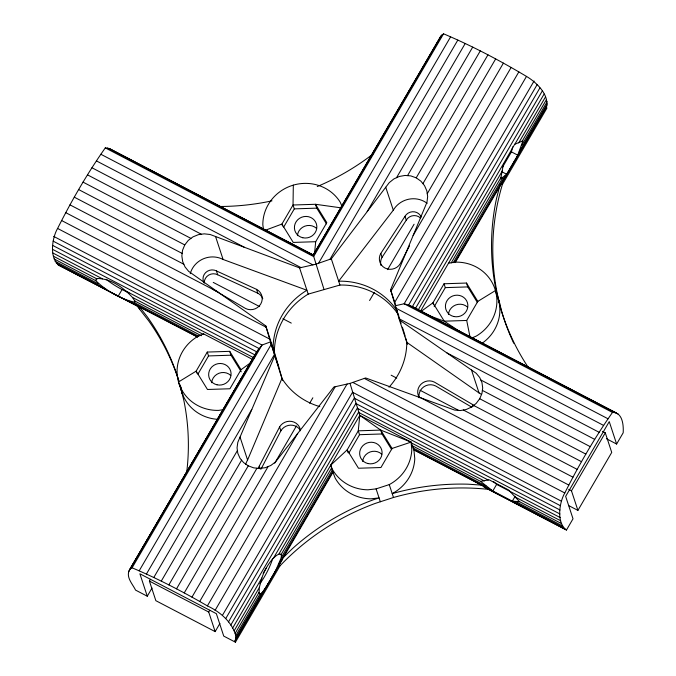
<?xml version="1.0" encoding="UTF-8"?>
<svg xmlns="http://www.w3.org/2000/svg" width="676" height="676" viewBox="0 0 676 676"><rect width="100%" height="100%" fill="white"/><g stroke="black" fill="none" stroke-linecap="round" stroke-linejoin="round"><path stroke-width="1.01" d="M197.476 337.045L59.251 265.516C48.925 258.021 52.145 237.749 57.595 228.454C71.639 200.569 87.305 173.445 105.287 147.892L109.351 148.551L313.394 255.089L109.351 148.551M616.622 444.039L609.253 421.613L565.651 496.378L573.02 518.796L566.463 530.052C556.128 522.548 559.348 502.285 564.798 492.981C578.842 465.096 594.517 437.98 612.49 412.428C622.672 412.242 623.627 425.246 623.188 432.784L616.622 444.039L606.406 438.707M342.064 206.4L340.18 202.149A41.718 39.791 -18.2 0 0 293.316 185.131L293.029 205.005L294.297 208.876L283.683 227.077M180.661 386.495L182.748 394.86L178.515 381.974A41.718 39.791 -18.2 0 1 197.705 336.437L203.62 333.902L203.603 334.535L132.437 297.415C123.522 287.714 111.303 278.757 97.674 278.495L96.085 279.281L95.891 280.734C106.208 290.95 120.911 299.122 134.87 302.265L134.904 301.09L132.437 297.415M259.305 587.647L261.958 577.634A22.35 8.027 -64.4 0 1 273.087 558.562C275.166 556.644 277.304 554.05 280.371 554.007L281.334 555.047L281.292 557.548L276.171 569.412A22.35 1.715 -60.7 0 1 265.051 588.483C263.809 589.506 261.223 596.071 259.085 593.19L259.305 587.647L234.116 630.843C235.451 633.902 236.735 637.679 234.995 640.84L235.442 642.2L279.932 565.913A241.383 230.212 -18.2 0 1 375.197 503.426L393.491 497.494A241.383 230.212 -18.2 0 1 488.427 489.356L566.463 530.052M503.535 163.617L514.673 144.318L522.92 140.811L517.757 155.176L506.637 174.247L500.671 178.954L503.535 163.617L418.022 310.233M314.492 254.091L315.692 241.704L326.821 222.632L315.481 204.287L293.029 205.005L281.909 224.077L265.626 230.144M282.619 380.301L274.371 352.095L265.752 325.866L188.621 271.329L184.996 266.876L182.689 261.62L181.852 255.942L182.562 250.247L184.759 244.915L188.317 240.369L192.973 236.87L198.414 234.648L201.347 234.234L204.262 233.845L210.109 234.487L299.561 267.89L315.768 264.24L331.308 258.824L389.275 182.605L393.88 178.929L396.55 177.687L399.246 176.478L405.017 175.439L410.805 175.904L416.213 177.839L420.903 181.168L424.52 185.613L426.835 190.86L427.663 196.547L426.962 202.259L390.61 289.759L399.448 319.985L476.149 373.236L479.715 377.504L481.946 382.531L482.706 387.982L481.946 393.516L479.715 398.747L476.191 403.386L471.586 407.053L466.22 409.495L460.449 410.543L454.661 410.087L365.631 377.96L350.016 383.393L359.776 415.351L358.272 430.823L359.539 434.693L348.926 452.895M265.752 325.866L270.468 341.912L262.026 345.047L256.88 351.503L129.327 570.214C125.82 577.405 132.682 584.089 135.563 590.106L147.267 596.215L152.032 588.035M455.227 262.584L546.428 106.833C549.377 94.437 536 81.99 526.486 76.413C499.784 60.477 472.194 45.934 443.549 33.8L440.76 36.208L313.208 254.911L324.058 289.582M502.445 167.327L511.445 151.889L512.687 146.844M500.113 184.523L496.497 198.617A241.383 230.212 -18.2 0 0 496.066 290.148L500.51 307.943A241.383 230.212 -18.2 0 0 528.497 367.778M254.353 357.469L255.131 355.001L52.77 249.461M245.641 464.404A22.553 21.514 -18.2 0 1 247.585 460.026L281.934 378.45L270.468 341.912L278.791 367.203M274.583 356.091L237.808 442.315L237.048 447.842L237.42 450.537L237.808 453.283L240.039 458.311L243.605 462.587L248.261 465.823L253.703 467.851L259.55 468.485L265.389 467.674L270.831 465.46L275.495 461.97L333.885 387.027L350.016 383.393M234.995 640.84L332.938 472.279L330.716 465.189L347.151 449.895L358.272 430.823L380.723 430.097L411.084 442.104L413.932 449.937L414.768 458.658A42.419 40.45 -18.2 0 1 392.215 493.624A241.383 230.212 -18.2 0 1 468.105 484.193L481.337 485.089L488.427 489.356M440.025 37.797L440.76 36.208M258.409 468.248A9.025 8.602 -18.2 0 1 259.288 466.136L279.585 426.97A11.281 10.757 -18.2 0 1 291.711 421.435A11.281 10.757 -18.2 0 1 300.516 430.764M261.046 469.068L280.861 430.84L279.585 426.97M409.495 245.878L400.31 263.598A11.281 10.757 -18.2 0 1 384.999 268.042A11.281 10.757 -18.2 0 1 380.808 253.424L405 216.295A9.025 8.602 -18.2 0 1 421.224 217.14M256.88 351.503L128.584 571.803M118.351 295.919L122.077 289.539M196.775 373.067L196.141 371.141L207.473 389.486L229.933 388.759L241.053 369.688L229.722 351.343L207.262 352.069L196.141 371.141L178.515 381.974A41.718 39.791 -18.2 0 0 218.737 410.374L223.545 409.622M197.916 374.141L208.538 355.931L207.262 352.069M313.326 255.038L439.493 38.701M129.327 570.214L259.128 348.334M441.935 34.873L313.309 255.418L107.433 147.993M130.502 568.879L132.107 567.806L262.026 345.047L53.674 236.389M443.549 33.8L313.63 256.559L105.287 147.892M132.107 567.806L139.171 570.84L271.203 344.439M318.565 263.226L450.605 36.834M139.171 570.84L146.396 574.076L274.228 354.883M329.998 259.263L457.829 40.07M219.92 623.441L215.154 631.621L155.852 600.685L149.413 581.098L150.469 579.281M146.396 574.076L153.773 577.507L251.785 409.436M367.186 211.563L465.206 43.501M153.773 577.507L161.268 581.115L237.42 450.537M396.55 177.687L472.701 47.109M161.268 581.115L168.856 584.901L241.602 460.17M407.552 175.616L480.29 50.886M168.856 584.901L176.52 588.838L248.261 465.823M416.213 177.839L487.954 54.824M176.52 588.838L184.227 592.92L256.973 468.189M422.923 183.635L495.669 58.905M184.227 592.92L191.967 597.128L268.118 466.55M427.249 193.699L503.4 63.121M274.718 463.17L296.434 425.939M309.676 403.234L312.853 397.784M369.586 300.516L374.352 292.345M387.593 269.639L414.075 224.229M191.967 597.128L199.699 601.463L297.71 433.392M413.112 235.518L511.132 67.456M234.116 630.843C228.784 619.241 218.745 611.248 207.397 605.89L335.237 386.697M390.998 291.077L518.838 71.884M215.154 631.621L208.715 612.033L209.771 610.217M215.052 610.42L347.084 384.019M394.454 302.806L526.486 76.413M222.624 615.016L352.542 392.257L560.886 500.924M534.065 81.01L404.147 303.769L395.316 305.729L401.088 323.289M225.75 618.557L354.376 398.012M612.49 412.428L404.147 303.769L408.558 305.096L537.183 84.551M228.471 621.92L356.024 403.217M408.558 305.096L412.352 306.625L539.904 87.914M230.778 625.097L357.477 407.848M412.352 306.625L415.512 308.332L542.211 91.091M263.133 573.299L266.167 568.102M232.662 628.072L261.849 578.022M273.315 558.359L358.728 411.904M514.808 144.284L544.096 94.065M278.765 554.261L359.776 415.351L411.084 442.104L411.802 449.641A42.419 40.45 -18.2 0 1 389.249 484.607L376.093 488.875L367.93 489.813A42.419 40.45 -18.2 0 1 332.229 469.085L330.716 465.189M420.404 311.399L502.572 170.521M518.678 142.906L545.549 96.837M235.13 633.387L259.077 592.328M281.03 554.683L331.629 467.927M451.222 262.871L501.161 177.239M522.125 141.301L546.571 99.38M235.713 635.71L259.981 594.094M281.292 557.548L332.322 470.065M453.275 262.66L502.885 177.602M521.559 145.577L547.146 101.704M235.856 637.789L262.465 592.168M279.095 563.649L332.778 471.603M454.72 262.508L505.445 175.54M519.286 151.804L547.29 103.783M235.552 639.631L282.382 559.339M500.164 185.917L546.994 105.625M469.947 336.614L466.702 320.458L477.822 301.386L466.491 283.041L444.039 283.768L432.91 302.84L420.692 311.72M507.693 329.17A241.383 230.212 -18.2 0 1 501.778 311.805L497.333 294.009A241.383 230.212 -18.2 0 1 502.386 184.48L546.876 108.194L546.428 106.833M434.186 306.701L445.307 287.63L444.039 283.768M411.084 442.104L392.063 448.45L380.934 467.522L358.483 468.24L347.151 449.895L348.106 452.793M412.14 445.678L480.585 481.38L492.796 490.97L496.623 484.413L493.531 481.574M492.796 490.97L512.307 501.144L515.18 496.226M605.29 432.843L611.729 452.43L577.912 510.405L571.473 490.818L605.29 432.843L602.502 431.389M405.389 98.003L406.817 95.62M381.002 265.516A11.281 10.757 -18.2 0 1 382.075 257.286L406.268 220.156A9.025 8.602 -18.2 0 1 420.396 217.917M427.147 203.349A22.553 21.514 -18.2 0 0 393.297 210.185L338.659 281.182A69.653 66.425 -18.2 0 1 397.454 311.315M283.109 557.708L292.294 548.751A241.383 230.212 -18.2 0 1 373.929 499.564L379.059 497.899L370.896 498.837A42.419 40.45 -18.2 0 1 335.195 478.109L332.938 472.279M241.053 369.688L250.838 362.598M477.822 301.386L495.449 290.553L499.691 303.44M471.197 338.27L476.259 336.09A41.718 39.791 -18.2 0 0 495.449 290.553A41.718 39.791 -18.2 0 0 455.227 262.153L448.509 263.217M480.585 481.38L489.128 479.808L508.639 489.99L519.599 501.727L561.35 523.494M274.371 352.095A69.653 66.425 -18.2 0 1 308.188 294.119L339.935 285.052A69.653 66.425 -18.2 0 1 398.722 315.177M294.297 208.876L316.757 208.149L326.466 223.874M315.692 241.704L293.24 242.43L281.909 224.077L282.543 226.012M445.307 287.63L467.767 286.911L477.476 302.637M466.702 320.458L444.25 321.185L427.671 315.151M208.538 355.931L230.989 355.204L241.248 371.808M359.539 434.693L381.999 433.967L391.708 449.692M512.307 501.144L519.599 501.727M340.797 207.811L315.481 204.287L316.757 208.149M190.252 273.653A22.553 21.514 -18.2 0 1 223.097 259.466L306.912 290.249A69.653 66.425 -18.2 0 0 273.104 348.225M204.22 283.109A9.025 8.602 -18.2 0 1 216.43 270.915L256.55 289.353L257.826 293.223A11.281 10.757 -18.2 0 1 262.795 298.724M216.43 270.915L217.697 274.777L257.826 293.223M553.543 380.706L556.821 382.379M511.445 151.889L517.757 155.176M502.124 171.898L506.637 174.247M412.664 306.743L616.554 413.078M618.244 414.084L415.512 308.332M408.752 305.146L614.636 412.529M172.05 181.929L173.909 182.9M100.859 154.263L312.887 264.857M396.035 308.214L608.062 418.799M96.406 160.896L300.921 267.561M399.094 318.759L603.609 425.432M91.944 167.766L244.154 247.146M446.937 352.914L599.147 432.294M87.483 174.847L201.347 234.234M480.822 379.996L594.686 439.375M83.038 182.123L190.919 238.383M482.368 390.39L590.249 446.65M78.636 189.567L184.759 244.915M479.715 398.747L585.838 454.095M74.276 197.155L182.157 253.415M473.597 405.423L581.478 461.683M69.974 204.862L183.838 264.248M463.322 410.002L577.186 469.389M213.244 282.407L259.694 306.634M282.923 318.742L291.28 323.103M391.159 375.197L396.736 378.104M419.957 390.213L458.97 410.569M65.758 212.661L217.968 292.049M420.751 397.809L572.961 477.197M61.626 220.537L266.141 327.201M364.305 378.399L568.829 485.064M568.693 489.365L571.473 490.818M57.595 228.454L269.623 339.039M352.771 382.396L564.798 492.981M568.626 505.563L577.912 510.405M53.125 241.121L259.009 348.503M354.444 398.274L560.328 505.656M52.821 245.481L256.711 351.824M356.134 403.673L560.024 510.017M357.612 408.448L559.973 513.988M52.973 253.044L102.465 278.85M125.998 291.128L254.277 358.026M358.88 412.588L488.283 480.07M496.623 484.413L560.184 517.571M203.62 333.902L252.224 359.26M53.429 256.212L96.938 278.901M411.278 442.848L484.312 480.94M514.453 496.657L560.641 520.748M54.139 258.967L95.891 280.734M134.904 301.09L201.338 335.735M55.102 261.291L98.611 283.979M134.11 302.493L198.719 336.192M412.951 447.926L485.985 486.019M516.126 501.736L562.305 525.827M56.311 263.184L105.794 288.99M129.327 301.268L197.629 336.885M413.695 449.574L491.613 490.21M512.907 501.313L563.514 527.711M413.932 449.937L481.337 485.089M57.756 264.629L138.817 306.904L139.543 309.109M483.906 486.889L564.967 529.164M149.413 581.098L208.715 612.033M235.442 642.2L223.739 636.099L216.362 613.673L139.89 573.789L147.267 596.215M561.097 384.636L562.821 385.557M563.666 386.021L567.054 387.906M199.699 601.463L207.397 605.89M474.239 405.71A9.025 8.602 -18.2 0 0 472.372 404.4L434.465 382.143A11.281 10.757 -18.2 0 0 420.92 384.298A11.281 10.757 -18.2 0 0 419.213 397.395M471.84 407.205L435.741 386.013A11.281 10.757 -18.2 0 0 423.683 386.909A11.281 10.757 -18.2 0 0 419.128 397.784M212.94 289.345L245.43 308.425A11.281 10.757 -18.2 0 0 260.75 303.98A11.281 10.757 -18.2 0 0 256.55 289.353M460.778 332.237L444.25 321.185L432.91 302.84L433.553 304.775M481.498 394.446A22.553 21.514 -18.2 0 0 479.047 392.959L406.8 342.343A69.653 66.425 -18.2 0 1 389.004 387.213M359.776 415.351L380.723 430.097L392.063 448.45M139.467 306.786L147.334 316.892A241.383 230.212 -18.2 0 1 178.802 380.673A241.383 230.212 -18.2 0 0 148.61 320.762L137.287 306.211M501.938 183.12L502.386 184.48M466.491 283.041L467.767 286.911M471.493 369.992L479.047 392.959M472.372 404.4L473.006 406.335M405 216.295L406.268 220.156M385.743 187.218L393.297 210.185M380.808 253.424L382.075 257.286M390.61 289.759L395.73 305.307M402.372 327.192L403.327 330.116M399.448 319.985L407.434 344.278M331.308 258.824L339.935 285.052M380.723 430.097L381.999 433.967M389.249 484.607L393.491 497.494M376.093 488.875L380.334 501.761M299.561 267.89L308.188 294.119M215.551 236.499L223.097 259.466M229.722 351.343L230.989 355.204M259.288 466.136L260.243 469.034M240.039 437.059L247.585 460.026M279.484 564.553L279.932 565.913M403.648 331.096L405.127 336.133M405.71 338.144L407.18 343.188M179.85 384.483L183.838 400.42A241.383 230.212 -18.2 0 1 186.652 472.676M263.564 229.84L262.829 224.778A41.718 39.791 -18.2 0 1 293.316 185.131M297.406 235.662A11.281 10.757 -18.2 0 1 304.699 226.215A11.281 10.757 -18.2 0 1 316.495 228.353M362.649 461.48A11.281 10.757 -18.2 0 1 369.941 452.033A11.281 10.757 -18.2 0 1 381.737 454.162M496.218 293.722A41.718 39.791 -18.2 0 1 481.726 343.526M513.718 343.222A241.383 230.212 -18.2 0 1 508.065 330.116M217.765 419.331A41.718 39.791 -18.2 0 1 180.399 385.903M372.941 154.06A241.383 230.212 -18.2 0 1 317.264 186.542M271.972 200.856A241.383 230.212 -18.2 0 1 218.838 206.484M448.416 314.425A11.281 10.757 -18.2 0 1 455.708 304.977A11.281 10.757 -18.2 0 1 467.505 307.107M211.647 382.726A11.281 10.757 -18.2 0 1 218.94 373.27A11.281 10.757 -18.2 0 1 230.727 375.408M280.861 430.84A11.281 10.757 -18.2 0 1 300.305 430.215M319.799 406.614A69.653 66.425 -18.2 0 1 281.934 378.45M204.262 282.695A9.025 8.602 -18.2 0 1 217.697 274.777M272.707 558.435A22.553 4.969 -62.5 0 1 259.871 583.726M128.922 292.759A22.553 4.614 30.3 0 1 106.132 279.247M217.021 384.805A11.281 10.757 -18.2 0 0 230.693 371.132A11.281 10.757 -18.2 0 0 211.884 366.899A11.281 10.757 -18.2 0 0 217.021 384.805M453.79 316.512A11.281 10.757 -18.2 0 0 467.471 302.831A11.281 10.757 -18.2 0 0 448.661 298.598A11.281 10.757 -18.2 0 0 453.79 316.512M368.031 463.567A11.281 10.757 -18.2 0 0 381.703 449.895A11.281 10.757 -18.2 0 0 362.894 445.653A11.281 10.757 -18.2 0 0 368.031 463.567M302.789 237.749A11.281 10.757 -18.2 0 0 316.461 224.077A11.281 10.757 -18.2 0 0 297.651 219.844A11.281 10.757 -18.2 0 0 302.789 237.749"/></g></svg>
